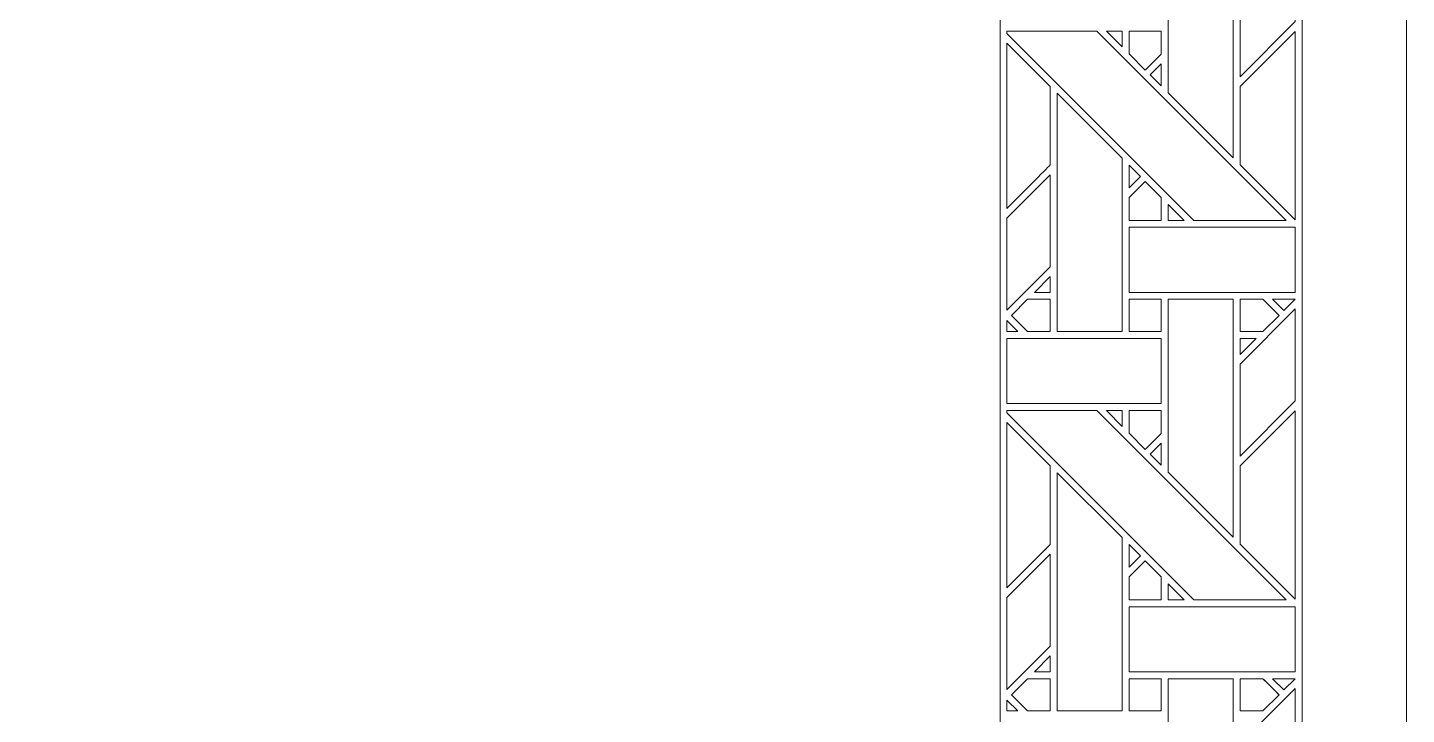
# Model space of a CAD drawing. Header units: inches. Extents: x 8.88 to 15.88, y 5.59 to 12.59.
# Drawn here: x 12.432 to 15.883, y 9.046 to 10.763 of the extents above; entities that cross this region are included whole.
import ezdxf

# ---------------------------------------------------------------- set-up
doc = ezdxf.new("R2010")
doc.units = ezdxf.units.IN
doc.header["$MEASUREMENT"] = 0
doc.layers.add('Design', color=7, linetype='Continuous', lineweight=0)

msp = doc.modelspace()

# ---------------------------------------------------------------- linework, layer by layer
at = {"layer": 'Design'}
for points, knots in [([(8.8829, 12.5948), (8.8829, 12.5948), (8.8829, 5.5948), (8.8829, 5.5948), (8.8829, 5.5948), (15.8829, 5.5948), (15.8829, 5.5948), (15.8829, 5.5948), (15.8829, 12.5948), (15.8829, 12.5948), (15.8829, 12.5948), (8.8829, 12.5948), (8.8829, 12.5948)], [0, 0, 0, 0, 1, 1, 1, 2, 2, 2, 3, 3, 3, 4, 4, 4, 4]), ([(9.1435, 12.3341), (9.1435, 12.3341), (9.1435, 5.8554), (9.1435, 5.8554), (9.1435, 5.8554), (15.6222, 5.8554), (15.6222, 5.8554), (15.6222, 5.8554), (15.6222, 12.3341), (15.6222, 12.3341), (15.6222, 12.3341), (9.1435, 12.3341), (9.1435, 12.3341)], [0, 0, 0, 0, 1, 1, 1, 2, 2, 2, 3, 3, 3, 4, 4, 4, 4]), ([(9.8996, 6.6115), (9.8996, 6.6115), (9.8996, 11.5781), (9.8996, 11.5781), (9.8996, 11.5781), (14.8662, 11.5781), (14.8662, 11.5781), (14.8662, 11.5781), (14.8662, 6.6115), (14.8662, 6.6115), (14.8662, 6.6115), (9.8996, 6.6115), (9.8996, 6.6115)], [0, 0, 0, 0, 1, 1, 1, 2, 2, 2, 3, 3, 3, 4, 4, 4, 4]), ([(15.2865, 10.6004), (15.2865, 10.6004), (15.2865, 11.0326), (15.2865, 11.0326), (15.2865, 11.0326), (15.4494, 11.0326), (15.4494, 11.0326), (15.4494, 11.0326), (15.4494, 10.4375), (15.4494, 10.4375), (15.4494, 10.4375), (15.2865, 10.6004), (15.2865, 10.6004)], [0, 0, 0, 0, 1, 1, 1, 2, 2, 2, 3, 3, 3, 4, 4, 4, 4]), ([(15.6045, 10.7783), (15.6045, 10.7783), (15.4666, 10.6404), (15.4666, 10.6404), (15.4666, 10.6404), (15.4666, 10.8705), (15.4666, 10.8705), (15.4666, 10.8705), (15.6045, 11.0084), (15.6045, 11.0084), (15.6045, 11.0084), (15.6045, 10.7783), (15.6045, 10.7783)], [0, 0, 0, 0, 1, 1, 1, 2, 2, 2, 3, 3, 3, 4, 4, 4, 4]), ([(15.5816, 10.2811), (15.5816, 10.2811), (15.3506, 10.2811), (15.3506, 10.2811), (15.3506, 10.2811), (14.8829, 10.7489), (14.8829, 10.7489), (14.8829, 10.7489), (14.8829, 10.7548), (14.8829, 10.7548), (14.8829, 10.7548), (15.1079, 10.7548), (15.1079, 10.7548), (15.1079, 10.7548), (15.5816, 10.2811), (15.5816, 10.2811)], [0, 0, 0, 0, 1, 1, 1, 2, 2, 2, 3, 3, 3, 4, 4, 4, 5, 5, 5, 5]), ([(15.1321, 10.7548), (15.1321, 10.7548), (15.1715, 10.7548), (15.1715, 10.7548), (15.1715, 10.7548), (15.1715, 10.715), (15.1715, 10.715), (15.1715, 10.715), (15.1321, 10.7548), (15.1321, 10.7548)], [0, 0, 0, 0, 1, 1, 1, 2, 2, 2, 3, 3, 3, 3]), ([(15.1887, 10.7548), (15.1887, 10.7548), (15.269, 10.7548), (15.269, 10.7548), (15.269, 10.7548), (15.269, 10.6972), (15.269, 10.6972), (15.269, 10.6972), (15.2291, 10.6573), (15.2291, 10.6573), (15.2291, 10.6573), (15.1887, 10.6976), (15.1887, 10.6976), (15.1887, 10.6976), (15.1887, 10.7548), (15.1887, 10.7548)], [0, 0, 0, 0, 1, 1, 1, 2, 2, 2, 3, 3, 3, 4, 4, 4, 5, 5, 5, 5]), ([(15.2291, 10.6573), (15.2291, 10.6573), (15.1887, 10.6976), (15.1887, 10.6976), (15.1887, 10.6976), (15.1887, 10.7548), (15.1887, 10.7548), (15.1887, 10.7548), (15.269, 10.7548), (15.269, 10.7548), (15.269, 10.7548), (15.269, 10.6972), (15.269, 10.6972), (15.269, 10.6972), (15.2291, 10.6573), (15.2291, 10.6573)], [0, 0, 0, 0, 1, 1, 1, 2, 2, 2, 3, 3, 3, 4, 4, 4, 5, 5, 5, 5]), ([(15.6045, 10.2825), (15.6045, 10.2825), (15.4666, 10.4204), (15.4666, 10.4204), (15.4666, 10.4204), (15.4666, 10.6161), (15.4666, 10.6161), (15.4666, 10.6161), (15.6045, 10.754), (15.6045, 10.754), (15.6045, 10.754), (15.6045, 10.2825), (15.6045, 10.2825)], [0, 0, 0, 0, 1, 1, 1, 2, 2, 2, 3, 3, 3, 4, 4, 4, 4]), ([(15.6045, 10.2825), (15.6045, 10.2825), (15.4666, 10.4204), (15.4666, 10.4204), (15.4666, 10.4204), (15.4666, 10.6161), (15.4666, 10.6161), (15.4666, 10.6161), (15.6045, 10.754), (15.6045, 10.754), (15.6045, 10.754), (15.6045, 10.2825), (15.6045, 10.2825)], [0, 0, 0, 0, 1, 1, 1, 2, 2, 2, 3, 3, 3, 4, 4, 4, 4]), ([(14.8829, 10.7247), (14.8829, 10.7247), (14.9915, 10.6161), (14.9915, 10.6161), (14.9915, 10.6161), (14.9915, 10.4199), (14.9915, 10.4199), (14.979, 10.4072), (14.9199, 10.3482), (14.8829, 10.3112), (14.8829, 10.3112), (14.8829, 10.7247), (14.8829, 10.7247)], [0, 0, 0, 0, 1, 1, 1, 2, 2, 2, 3, 3, 3, 4, 4, 4, 4]), ([(14.9915, 10.4199), (14.979, 10.4072), (14.9199, 10.3482), (14.8829, 10.3112), (14.8829, 10.3112), (14.8829, 10.7247), (14.8829, 10.7247), (14.8829, 10.7247), (14.9915, 10.6161), (14.9915, 10.6161), (14.9915, 10.6161), (14.9915, 10.4199), (14.9915, 10.4199)], [0, 0, 0, 0, 1, 1, 1, 2, 2, 2, 3, 3, 3, 4, 4, 4, 4]), ([(15.269, 10.6729), (15.269, 10.6729), (15.269, 10.6178), (15.269, 10.6178), (15.269, 10.6178), (15.2412, 10.6452), (15.2412, 10.6452), (15.2412, 10.6452), (15.269, 10.6729), (15.269, 10.6729)], [0, 0, 0, 0, 1, 1, 1, 2, 2, 2, 3, 3, 3, 3]), ([(15.1714, 10.0031), (15.1714, 10.0031), (15.0087, 10.0031), (15.0087, 10.0031), (15.0087, 10.0031), (15.0087, 10.599), (15.0087, 10.599), (15.0087, 10.599), (15.1714, 10.4368), (15.1714, 10.4368), (15.1714, 10.4368), (15.1714, 10.0031), (15.1714, 10.0031)], [0, 0, 0, 0, 1, 1, 1, 2, 2, 2, 3, 3, 3, 4, 4, 4, 4]), ([(14.9915, 10.1654), (14.9915, 10.1654), (14.8829, 10.0567), (14.8829, 10.0567), (14.8829, 10.0567), (14.8829, 10.2868), (14.8829, 10.2868), (14.8829, 10.2868), (14.9915, 10.3954), (14.9915, 10.3954), (14.9915, 10.3954), (14.9915, 10.1654), (14.9915, 10.1654)], [0, 0, 0, 0, 1, 1, 1, 2, 2, 2, 3, 3, 3, 4, 4, 4, 4]), ([(15.1887, 10.3626), (15.1887, 10.3626), (15.1887, 10.4193), (15.1887, 10.4193), (15.1887, 10.4193), (15.2169, 10.3908), (15.2169, 10.3908), (15.2169, 10.3908), (15.1887, 10.3626), (15.1887, 10.3626)], [0, 0, 0, 0, 1, 1, 1, 2, 2, 2, 3, 3, 3, 3]), ([(15.2694, 10.2809), (15.2694, 10.2809), (15.1887, 10.2809), (15.1887, 10.2809), (15.1887, 10.2809), (15.1887, 10.3382), (15.1887, 10.3382), (15.1887, 10.3382), (15.2291, 10.3785), (15.2291, 10.3785), (15.2291, 10.3785), (15.2694, 10.3382), (15.2694, 10.3382), (15.2694, 10.3382), (15.2694, 10.2809), (15.2694, 10.2809)], [0, 0, 0, 0, 1, 1, 1, 2, 2, 2, 3, 3, 3, 4, 4, 4, 5, 5, 5, 5]), ([(15.1887, 10.3382), (15.1887, 10.3382), (15.2291, 10.3785), (15.2291, 10.3785), (15.2291, 10.3785), (15.2694, 10.3382), (15.2694, 10.3382), (15.2694, 10.3382), (15.2694, 10.2809), (15.2694, 10.2809), (15.2694, 10.2809), (15.1887, 10.2809), (15.1887, 10.2809), (15.1887, 10.2809), (15.1887, 10.3382), (15.1887, 10.3382)], [0, 0, 0, 0, 1, 1, 1, 2, 2, 2, 3, 3, 3, 4, 4, 4, 5, 5, 5, 5]), ([(15.3264, 10.2811), (15.3264, 10.2811), (15.2866, 10.2811), (15.2866, 10.2811), (15.2866, 10.2811), (15.2866, 10.3209), (15.2866, 10.3209), (15.2866, 10.3209), (15.3264, 10.2811), (15.3264, 10.2811)], [0, 0, 0, 0, 1, 1, 1, 2, 2, 2, 3, 3, 3, 3]), ([(15.6045, 10.1012), (15.6045, 10.1012), (15.1887, 10.1012), (15.1887, 10.1012), (15.1887, 10.1012), (15.1887, 10.2639), (15.1887, 10.2639), (15.1887, 10.2639), (15.6045, 10.2639), (15.6045, 10.2639), (15.6045, 10.2639), (15.6045, 10.1012), (15.6045, 10.1012)], [0, 0, 0, 0, 1, 1, 1, 2, 2, 2, 3, 3, 3, 4, 4, 4, 4]), ([(14.9517, 10.1012), (14.9517, 10.1012), (14.9915, 10.141), (14.9915, 10.141), (14.9915, 10.141), (14.9915, 10.1012), (14.9915, 10.1012), (14.9915, 10.1012), (14.9517, 10.1012), (14.9517, 10.1012)], [0, 0, 0, 0, 1, 1, 1, 2, 2, 2, 3, 3, 3, 3]), ([(14.9915, 10.0031), (14.9915, 10.0031), (14.9344, 10.0031), (14.9344, 10.0031), (14.9344, 10.0031), (14.8941, 10.0435), (14.8941, 10.0435), (14.8941, 10.0435), (14.9345, 10.084), (14.9345, 10.084), (14.9345, 10.084), (14.9915, 10.084), (14.9915, 10.084), (14.9915, 10.084), (14.9915, 10.0031), (14.9915, 10.0031)], [0, 0, 0, 0, 1, 1, 1, 2, 2, 2, 3, 3, 3, 4, 4, 4, 5, 5, 5, 5]), ([(14.8941, 10.0435), (14.8941, 10.0435), (14.9345, 10.084), (14.9345, 10.084), (14.9345, 10.084), (14.9915, 10.084), (14.9915, 10.084), (14.9915, 10.084), (14.9915, 10.0031), (14.9915, 10.0031), (14.9915, 10.0031), (14.9344, 10.0031), (14.9344, 10.0031), (14.9344, 10.0031), (14.8941, 10.0435), (14.8941, 10.0435)], [0, 0, 0, 0, 1, 1, 1, 2, 2, 2, 3, 3, 3, 4, 4, 4, 5, 5, 5, 5]), ([(15.1887, 10.0839), (15.1887, 10.0839), (15.269, 10.0839), (15.269, 10.0839), (15.269, 10.0839), (15.269, 10.0031), (15.269, 10.0031), (15.269, 10.0031), (15.1887, 10.0031), (15.1887, 10.0031), (15.1887, 10.0031), (15.1887, 10.0839), (15.1887, 10.0839)], [0, 0, 0, 0, 1, 1, 1, 2, 2, 2, 3, 3, 3, 4, 4, 4, 4]), ([(15.269, 10.0031), (15.269, 10.0031), (15.1887, 10.0031), (15.1887, 10.0031), (15.1887, 10.0031), (15.1887, 10.0839), (15.1887, 10.0839), (15.1887, 10.0839), (15.269, 10.0839), (15.269, 10.0839), (15.269, 10.0839), (15.269, 10.0031), (15.269, 10.0031)], [0, 0, 0, 0, 1, 1, 1, 2, 2, 2, 3, 3, 3, 4, 4, 4, 4]), ([(15.2865, 9.6517), (15.2865, 9.6517), (15.2865, 10.0839), (15.2865, 10.0839), (15.2865, 10.0839), (15.4494, 10.0839), (15.4494, 10.0839), (15.4494, 10.0839), (15.4494, 9.4888), (15.4494, 9.4888), (15.4494, 9.4888), (15.2865, 9.6517), (15.2865, 9.6517)], [0, 0, 0, 0, 1, 1, 1, 2, 2, 2, 3, 3, 3, 4, 4, 4, 4]), ([(15.4666, 10.0839), (15.4666, 10.0839), (15.5237, 10.0839), (15.5237, 10.0839), (15.5288, 10.0788), (15.5596, 10.048), (15.564, 10.0436), (15.564, 10.0436), (15.5236, 10.0032), (15.5236, 10.0032), (15.5236, 10.0032), (15.4666, 10.0032), (15.4666, 10.0032), (15.4666, 10.0032), (15.4666, 10.0839), (15.4666, 10.0839)], [0, 0, 0, 0, 1, 1, 1, 2, 2, 2, 3, 3, 3, 4, 4, 4, 5, 5, 5, 5]), ([(15.4666, 10.0032), (15.4666, 10.0032), (15.4666, 10.0839), (15.4666, 10.0839), (15.4666, 10.0839), (15.5237, 10.0839), (15.5237, 10.0839), (15.5237, 10.0839), (15.564, 10.0436), (15.564, 10.0436), (15.564, 10.0436), (15.5236, 10.0032), (15.5236, 10.0032), (15.5236, 10.0032), (15.4666, 10.0032), (15.4666, 10.0032)], [0, 0, 0, 0, 1, 1, 1, 2, 2, 2, 3, 3, 3, 4, 4, 4, 5, 5, 5, 5]), ([(15.5762, 10.0557), (15.5762, 10.0557), (15.548, 10.0839), (15.548, 10.0839), (15.548, 10.0839), (15.6045, 10.0839), (15.6045, 10.0839), (15.6045, 10.0839), (15.5762, 10.0557), (15.5762, 10.0557)], [0, 0, 0, 0, 1, 1, 1, 2, 2, 2, 3, 3, 3, 3]), ([(15.6045, 9.8296), (15.6045, 9.8296), (15.4666, 9.6917), (15.4666, 9.6917), (15.4666, 9.6917), (15.4666, 9.9218), (15.4666, 9.9218), (15.4666, 9.9218), (15.6045, 10.0597), (15.6045, 10.0597), (15.6045, 10.0597), (15.6045, 9.8296), (15.6045, 9.8296)], [0, 0, 0, 0, 1, 1, 1, 2, 2, 2, 3, 3, 3, 4, 4, 4, 4]), ([(14.9102, 10.0031), (14.9102, 10.0031), (14.8829, 10.0031), (14.8829, 10.0031), (14.8829, 10.0031), (14.8829, 10.0305), (14.8829, 10.0305), (14.8829, 10.0305), (14.9102, 10.0031), (14.9102, 10.0031)], [0, 0, 0, 0, 1, 1, 1, 2, 2, 2, 3, 3, 3, 3]), ([(15.269, 9.986), (15.269, 9.986), (15.269, 9.8232), (15.269, 9.8232), (15.269, 9.8232), (14.8829, 9.8232), (14.8829, 9.8232), (14.8829, 9.8232), (14.8829, 9.986), (14.8829, 9.986), (14.8829, 9.986), (15.269, 9.986), (15.269, 9.986)], [0, 0, 0, 0, 1, 1, 1, 2, 2, 2, 3, 3, 3, 4, 4, 4, 4]), ([(15.5064, 9.986), (15.5064, 9.986), (15.4666, 9.9462), (15.4666, 9.9462), (15.4666, 9.9462), (15.4666, 9.986), (15.4666, 9.986), (15.4666, 9.986), (15.5064, 9.986), (15.5064, 9.986)], [0, 0, 0, 0, 1, 1, 1, 2, 2, 2, 3, 3, 3, 3]), ([(15.5816, 9.3324), (15.5816, 9.3324), (15.3506, 9.3324), (15.3506, 9.3324), (15.3506, 9.3324), (14.8829, 9.8002), (14.8829, 9.8002), (14.8829, 9.8002), (14.8829, 9.8061), (14.8829, 9.8061), (14.8829, 9.8061), (15.1079, 9.8061), (15.1079, 9.8061), (15.1079, 9.8061), (15.5816, 9.3324), (15.5816, 9.3324)], [0, 0, 0, 0, 1, 1, 1, 2, 2, 2, 3, 3, 3, 4, 4, 4, 5, 5, 5, 5]), ([(15.1321, 9.8061), (15.1321, 9.8061), (15.1715, 9.8061), (15.1715, 9.8061), (15.1715, 9.8061), (15.1715, 9.7662), (15.1715, 9.7662), (15.1715, 9.7662), (15.1321, 9.8061), (15.1321, 9.8061)], [0, 0, 0, 0, 1, 1, 1, 2, 2, 2, 3, 3, 3, 3]), ([(15.1887, 9.8061), (15.1887, 9.8061), (15.269, 9.8061), (15.269, 9.8061), (15.269, 9.8061), (15.269, 9.7485), (15.269, 9.7485), (15.269, 9.7485), (15.2291, 9.7085), (15.2291, 9.7085), (15.2291, 9.7085), (15.1887, 9.7489), (15.1887, 9.7489), (15.1887, 9.7489), (15.1887, 9.8061), (15.1887, 9.8061)], [0, 0, 0, 0, 1, 1, 1, 2, 2, 2, 3, 3, 3, 4, 4, 4, 5, 5, 5, 5]), ([(15.2291, 9.7085), (15.2291, 9.7085), (15.1887, 9.7489), (15.1887, 9.7489), (15.1887, 9.7489), (15.1887, 9.8061), (15.1887, 9.8061), (15.1887, 9.8061), (15.269, 9.8061), (15.269, 9.8061), (15.269, 9.8061), (15.269, 9.7485), (15.269, 9.7485), (15.269, 9.7485), (15.2291, 9.7085), (15.2291, 9.7085)], [0, 0, 0, 0, 1, 1, 1, 2, 2, 2, 3, 3, 3, 4, 4, 4, 5, 5, 5, 5]), ([(15.6045, 9.3338), (15.6045, 9.3338), (15.4666, 9.4717), (15.4666, 9.4717), (15.4666, 9.4717), (15.4666, 9.6673), (15.4666, 9.6673), (15.4666, 9.6673), (15.6045, 9.8052), (15.6045, 9.8052), (15.6045, 9.8052), (15.6045, 9.3338), (15.6045, 9.3338)], [0, 0, 0, 0, 1, 1, 1, 2, 2, 2, 3, 3, 3, 4, 4, 4, 4]), ([(15.6045, 9.3338), (15.6045, 9.3338), (15.4666, 9.4717), (15.4666, 9.4717), (15.4666, 9.4717), (15.4666, 9.6673), (15.4666, 9.6673), (15.4666, 9.6673), (15.6045, 9.8052), (15.6045, 9.8052), (15.6045, 9.8052), (15.6045, 9.3338), (15.6045, 9.3338)], [0, 0, 0, 0, 1, 1, 1, 2, 2, 2, 3, 3, 3, 4, 4, 4, 4]), ([(14.8829, 9.776), (14.8829, 9.776), (14.9915, 9.6673), (14.9915, 9.6673), (14.9915, 9.6673), (14.9915, 9.4711), (14.9915, 9.4711), (14.979, 9.4585), (14.9199, 9.3995), (14.8829, 9.3625), (14.8829, 9.3625), (14.8829, 9.776), (14.8829, 9.776)], [0, 0, 0, 0, 1, 1, 1, 2, 2, 2, 3, 3, 3, 4, 4, 4, 4]), ([(14.9915, 9.4711), (14.9788, 9.4582), (14.9198, 9.3994), (14.8829, 9.3625), (14.8829, 9.3625), (14.8829, 9.776), (14.8829, 9.776), (14.8829, 9.776), (14.9915, 9.6673), (14.9915, 9.6673), (14.9915, 9.6673), (14.9915, 9.4711), (14.9915, 9.4711)], [0, 0, 0, 0, 1, 1, 1, 2, 2, 2, 3, 3, 3, 4, 4, 4, 4]), ([(15.269, 9.7242), (15.269, 9.7242), (15.269, 9.6691), (15.269, 9.6691), (15.269, 9.6691), (15.2412, 9.6964), (15.2412, 9.6964), (15.2412, 9.6964), (15.269, 9.7242), (15.269, 9.7242)], [0, 0, 0, 0, 1, 1, 1, 2, 2, 2, 3, 3, 3, 3]), ([(15.1714, 9.0544), (15.1714, 9.0544), (15.0087, 9.0544), (15.0087, 9.0544), (15.0087, 9.0544), (15.0087, 9.6503), (15.0087, 9.6503), (15.0087, 9.6503), (15.1714, 9.4881), (15.1714, 9.4881), (15.1714, 9.4881), (15.1714, 9.0544), (15.1714, 9.0544)], [0, 0, 0, 0, 1, 1, 1, 2, 2, 2, 3, 3, 3, 4, 4, 4, 4]), ([(15.1887, 9.4138), (15.1887, 9.4138), (15.1887, 9.4706), (15.1887, 9.4706), (15.1887, 9.4706), (15.2169, 9.442), (15.2169, 9.442), (15.2169, 9.442), (15.1887, 9.4138), (15.1887, 9.4138)], [0, 0, 0, 0, 1, 1, 1, 2, 2, 2, 3, 3, 3, 3]), ([(14.9915, 9.2166), (14.9915, 9.2166), (14.8829, 9.108), (14.8829, 9.108), (14.8829, 9.108), (14.8829, 9.338), (14.8829, 9.338), (14.8829, 9.338), (14.9915, 9.4467), (14.9915, 9.4467), (14.9915, 9.4467), (14.9915, 9.2166), (14.9915, 9.2166)], [0, 0, 0, 0, 1, 1, 1, 2, 2, 2, 3, 3, 3, 4, 4, 4, 4]), ([(15.2694, 9.3322), (15.2694, 9.3322), (15.1887, 9.3322), (15.1887, 9.3322), (15.1887, 9.3322), (15.1887, 9.3895), (15.1887, 9.3895), (15.1887, 9.3895), (15.2291, 9.4298), (15.2291, 9.4298), (15.2291, 9.4298), (15.2694, 9.3895), (15.2694, 9.3895), (15.2694, 9.3895), (15.2694, 9.3322), (15.2694, 9.3322)], [0, 0, 0, 0, 1, 1, 1, 2, 2, 2, 3, 3, 3, 4, 4, 4, 5, 5, 5, 5]), ([(15.1887, 9.3895), (15.1887, 9.3895), (15.2291, 9.4298), (15.2291, 9.4298), (15.2291, 9.4298), (15.2694, 9.3895), (15.2694, 9.3895), (15.2694, 9.3895), (15.2694, 9.3322), (15.2694, 9.3322), (15.2694, 9.3322), (15.1887, 9.3322), (15.1887, 9.3322), (15.1887, 9.3322), (15.1887, 9.3895), (15.1887, 9.3895)], [0, 0, 0, 0, 1, 1, 1, 2, 2, 2, 3, 3, 3, 4, 4, 4, 5, 5, 5, 5]), ([(15.3264, 9.3324), (15.3264, 9.3324), (15.2866, 9.3324), (15.2866, 9.3324), (15.2866, 9.3324), (15.2866, 9.3722), (15.2866, 9.3722), (15.2866, 9.3722), (15.3264, 9.3324), (15.3264, 9.3324)], [0, 0, 0, 0, 1, 1, 1, 2, 2, 2, 3, 3, 3, 3]), ([(15.6045, 9.1525), (15.6045, 9.1525), (15.1887, 9.1525), (15.1887, 9.1525), (15.1887, 9.1525), (15.1887, 9.3152), (15.1887, 9.3152), (15.1887, 9.3152), (15.6045, 9.3152), (15.6045, 9.3152), (15.6045, 9.3152), (15.6045, 9.1525), (15.6045, 9.1525)], [0, 0, 0, 0, 1, 1, 1, 2, 2, 2, 3, 3, 3, 4, 4, 4, 4]), ([(14.9517, 9.1525), (14.9517, 9.1525), (14.9915, 9.1923), (14.9915, 9.1923), (14.9915, 9.1923), (14.9915, 9.1525), (14.9915, 9.1525), (14.9915, 9.1525), (14.9517, 9.1525), (14.9517, 9.1525)], [0, 0, 0, 0, 1, 1, 1, 2, 2, 2, 3, 3, 3, 3]), ([(14.9915, 9.0544), (14.9915, 9.0544), (14.9344, 9.0544), (14.9344, 9.0544), (14.9344, 9.0544), (14.8941, 9.0948), (14.8941, 9.0948), (14.8941, 9.0948), (14.9345, 9.1352), (14.9345, 9.1352), (14.9345, 9.1352), (14.9915, 9.1352), (14.9915, 9.1352), (14.9915, 9.1352), (14.9915, 9.0544), (14.9915, 9.0544)], [0, 0, 0, 0, 1, 1, 1, 2, 2, 2, 3, 3, 3, 4, 4, 4, 5, 5, 5, 5]), ([(14.8941, 9.0948), (14.8941, 9.0948), (14.9345, 9.1352), (14.9345, 9.1352), (14.9345, 9.1352), (14.9915, 9.1352), (14.9915, 9.1352), (14.9915, 9.1352), (14.9915, 9.0544), (14.9915, 9.0544), (14.9915, 9.0544), (14.9344, 9.0544), (14.9344, 9.0544), (14.9344, 9.0544), (14.8941, 9.0948), (14.8941, 9.0948)], [0, 0, 0, 0, 1, 1, 1, 2, 2, 2, 3, 3, 3, 4, 4, 4, 5, 5, 5, 5]), ([(15.1887, 9.1352), (15.1887, 9.1352), (15.269, 9.1352), (15.269, 9.1352), (15.269, 9.1352), (15.269, 9.0544), (15.269, 9.0544), (15.269, 9.0544), (15.1887, 9.0544), (15.1887, 9.0544), (15.1887, 9.0544), (15.1887, 9.1352), (15.1887, 9.1352)], [0, 0, 0, 0, 1, 1, 1, 2, 2, 2, 3, 3, 3, 4, 4, 4, 4]), ([(15.269, 9.0544), (15.269, 9.0544), (15.1887, 9.0544), (15.1887, 9.0544), (15.1887, 9.0544), (15.1887, 9.1352), (15.1887, 9.1352), (15.1887, 9.1352), (15.269, 9.1352), (15.269, 9.1352), (15.269, 9.1352), (15.269, 9.0544), (15.269, 9.0544)], [0, 0, 0, 0, 1, 1, 1, 2, 2, 2, 3, 3, 3, 4, 4, 4, 4]), ([(15.2865, 8.703), (15.2865, 8.703), (15.2865, 9.1352), (15.2865, 9.1352), (15.2865, 9.1352), (15.4494, 9.1352), (15.4494, 9.1352), (15.4494, 9.1352), (15.4494, 8.5401), (15.4494, 8.5401), (15.4494, 8.5401), (15.2865, 8.703), (15.2865, 8.703)], [0, 0, 0, 0, 1, 1, 1, 2, 2, 2, 3, 3, 3, 4, 4, 4, 4]), ([(15.4666, 9.1352), (15.4666, 9.1352), (15.5237, 9.1352), (15.5237, 9.1352), (15.5288, 9.1301), (15.5596, 9.0993), (15.564, 9.0948), (15.564, 9.0948), (15.5236, 9.0544), (15.5236, 9.0544), (15.5236, 9.0544), (15.4666, 9.0544), (15.4666, 9.0544), (15.4666, 9.0544), (15.4666, 9.1352), (15.4666, 9.1352)], [0, 0, 0, 0, 1, 1, 1, 2, 2, 2, 3, 3, 3, 4, 4, 4, 5, 5, 5, 5]), ([(15.4666, 9.0544), (15.4666, 9.0544), (15.4666, 9.1352), (15.4666, 9.1352), (15.4666, 9.1352), (15.5237, 9.1352), (15.5237, 9.1352), (15.5294, 9.1295), (15.564, 9.0948), (15.564, 9.0948), (15.564, 9.0948), (15.5236, 9.0544), (15.5236, 9.0544), (15.5236, 9.0544), (15.4666, 9.0544), (15.4666, 9.0544)], [0, 0, 0, 0, 1, 1, 1, 2, 2, 2, 3, 3, 3, 4, 4, 4, 5, 5, 5, 5]), ([(15.6045, 8.8809), (15.6045, 8.8809), (15.4666, 8.743), (15.4666, 8.743), (15.4666, 8.743), (15.4666, 8.9731), (15.4666, 8.9731), (15.4666, 8.9731), (15.6045, 9.111), (15.6045, 9.111), (15.6045, 9.111), (15.6045, 8.8809), (15.6045, 8.8809)], [0, 0, 0, 0, 1, 1, 1, 2, 2, 2, 3, 3, 3, 4, 4, 4, 4]), ([(15.5762, 9.107), (15.5762, 9.107), (15.548, 9.1352), (15.548, 9.1352), (15.548, 9.1352), (15.6045, 9.1352), (15.6045, 9.1352), (15.6045, 9.1352), (15.5762, 9.107), (15.5762, 9.107)], [0, 0, 0, 0, 1, 1, 1, 2, 2, 2, 3, 3, 3, 3]), ([(14.9102, 9.0544), (14.9102, 9.0544), (14.8829, 9.0544), (14.8829, 9.0544), (14.8829, 9.0544), (14.8829, 9.0818), (14.8829, 9.0818), (14.8829, 9.0818), (14.9102, 9.0544), (14.9102, 9.0544)], [0, 0, 0, 0, 1, 1, 1, 2, 2, 2, 3, 3, 3, 3])]:
    msp.add_open_spline(points, degree=3, knots=knots, dxfattribs=at)

doc.saveas('drawing.dxf')
